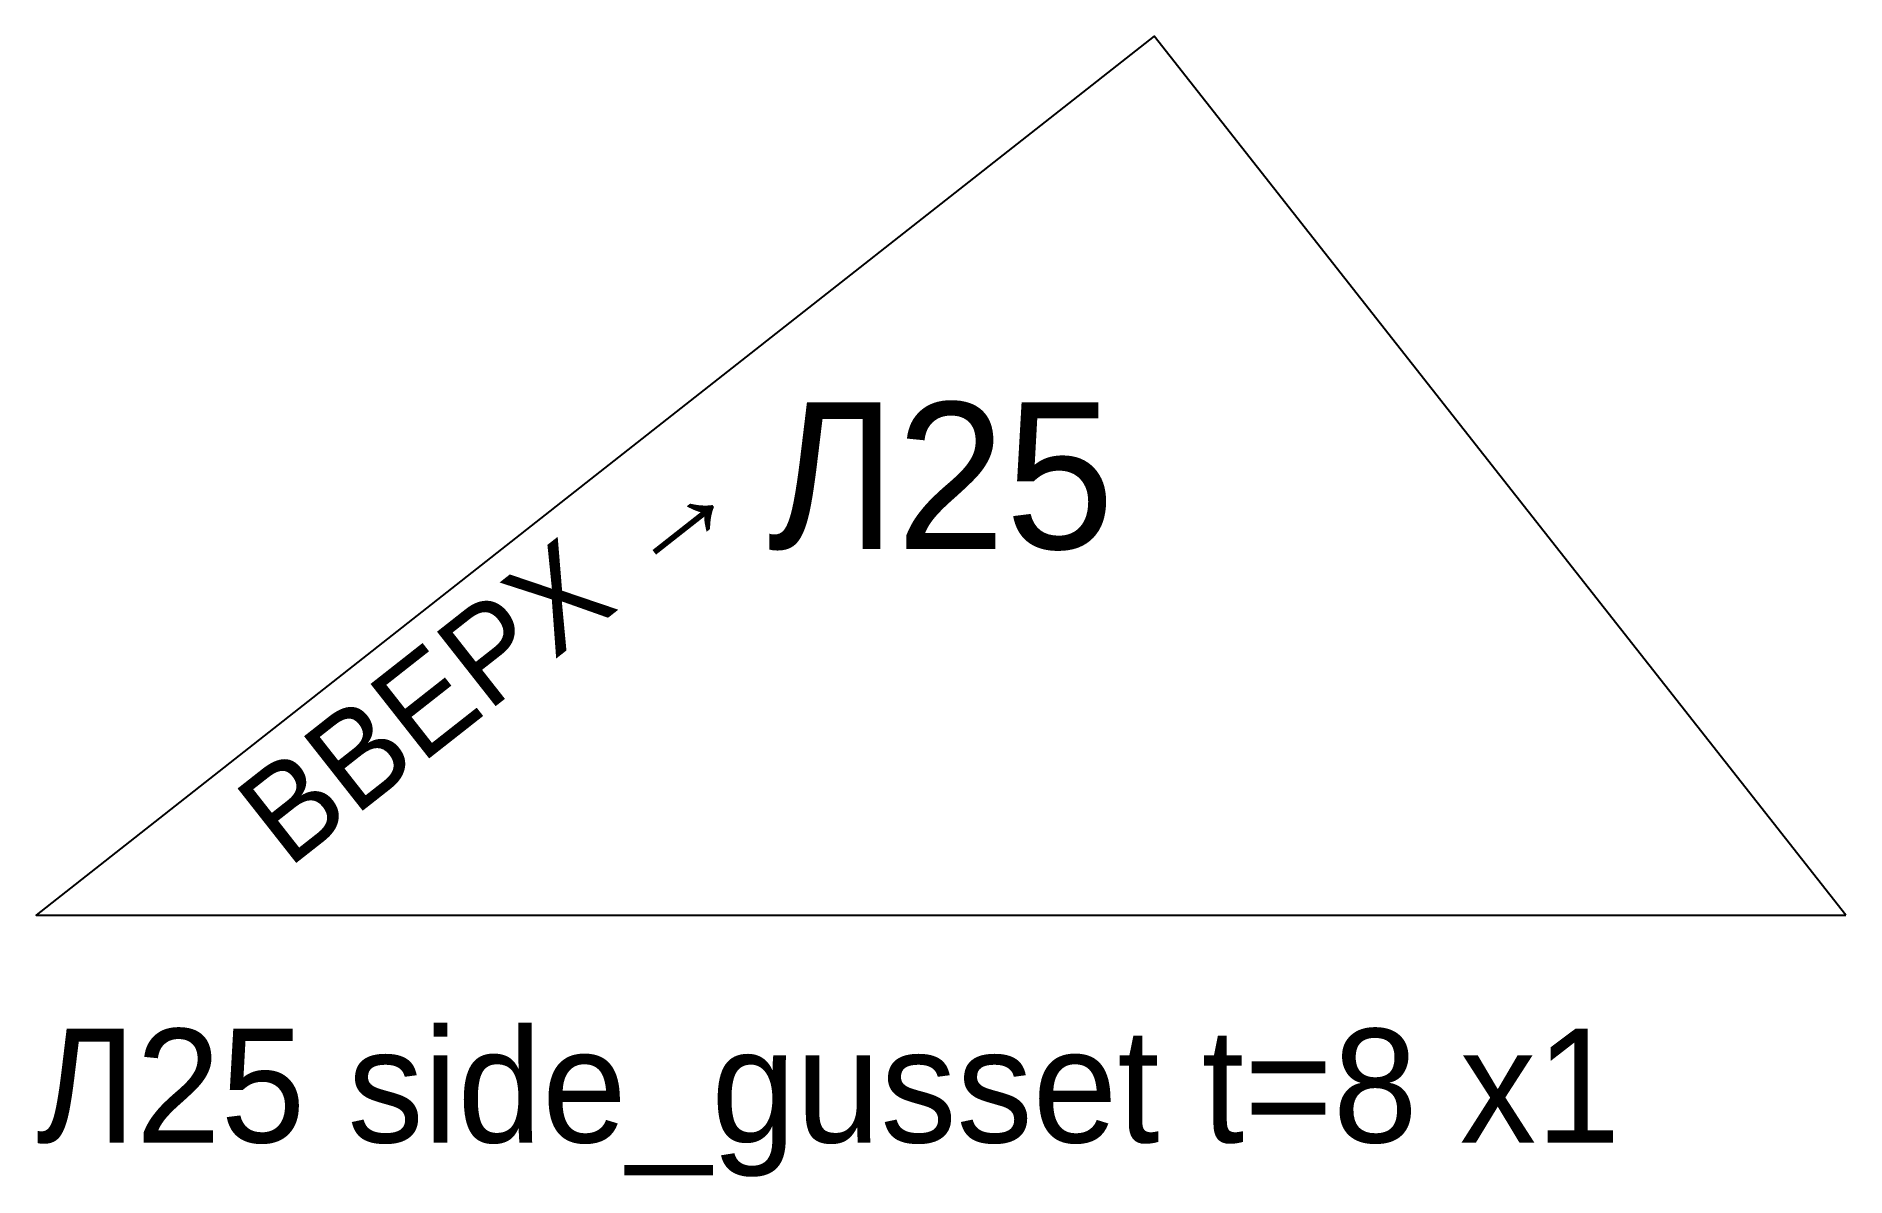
# Model space of a CAD drawing. Header units: millimetres. Extents: x 0 to 95.4, y -13.8 to 46.4.
import ezdxf
from ezdxf.enums import TextEntityAlignment as Align

# ---------------------------------------------------------------- set-up
doc = ezdxf.new("R2010")
doc.units = ezdxf.units.MM

msp = doc.modelspace()

# ---------------------------------------------------------------- linework, layer by layer
at = {"layer": 'CUT'}
msp.add_lwpolyline([(95.425, 0), (77.186, 23.186), (58.947, 46.371), (29.473, 23.186), (0, 0), (47.713, 0), (95.425, 0)], close=True, dxfattribs=at)

# ---------------------------------------------------------------- texts
at = {"layer": 'MARK'}
msp.add_text('Л25', height=7.7286, dxfattribs=at).set_placement((47.713, 23.186), align=Align.MIDDLE_CENTER)
msp.add_text('ВВЕРХ →', height=5, rotation=38.19095, dxfattribs=at).set_placement((23.856, 13.911), align=Align.MIDDLE_CENTER)
at = {"layer": 'TEXT'}
msp.add_text('Л25 side_gusset t=8 x1', height=6, dxfattribs=at).set_placement((0, -12))

doc.saveas('drawing.dxf')
